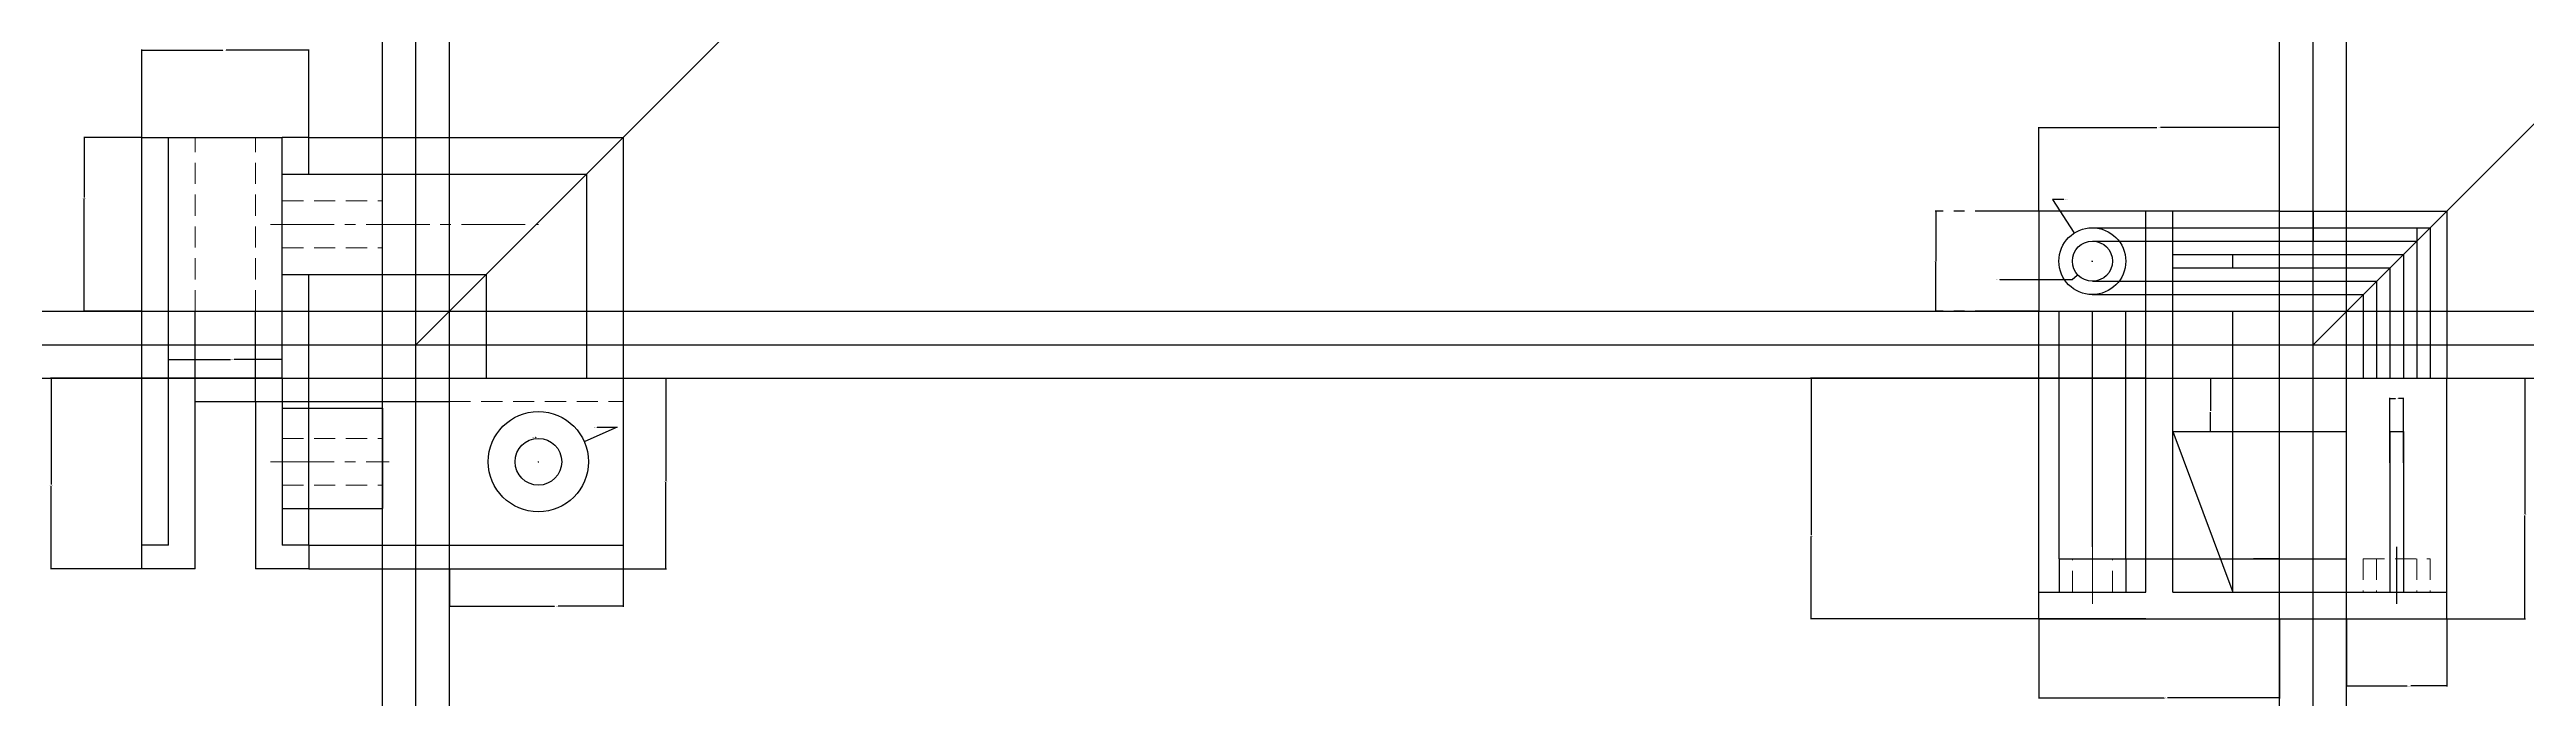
# Model space of a CAD drawing. Header units: millimetres. Extents: x 1469 to 7799, y 1414 to 1806.
# Drawn here: x 2085 to 2826, y 1504 to 1698 of the extents above; entities that cross this region are included whole.
import ezdxf

# ---------------------------------------------------------------- set-up
doc = ezdxf.new("R2010")
doc.units = ezdxf.units.MM
doc.linetypes.add('CENTER2', pattern=[28.575, 19.05, -3.175, 3.175, -3.175])
doc.linetypes.add('HIDDEN', pattern=[9.525, 6.35, -3.175])
for name, color, linetype, lineweight in [('centre line', 160, 'CENTER2', 15), ('dimension', 210, 'Continuous', 15), ('hidden line', 40, 'HIDDEN', 20)]:
    doc.layers.add(name, color=color, linetype=linetype, lineweight=lineweight)
doc.layers.add('drawing', color=7, linetype='Continuous')
doc.layers.add('porjection line', color=130, linetype='Continuous', transparency=0.8)
doc.layers.add('ref line', color=10, linetype='Continuous', transparency=0.8)
doc.styles.get("Standard").update_dxf_attribs({"font": 'arial.ttf'})
doc.dimstyles.get("Standard").update_dxf_attribs({"dimtxt": 0.18, "dimasz": 0.18, "dimexe": 0.18, "dimexo": 0.0625, "dimgap": 0.09, "dimtad": 0, "dimtih": 1, "dimtoh": 1, "dimdec": 4, "dimzin": 0, "dimdsep": 46, "dimtxsty": 'Standard', "dimcen": 0.09, "dimadec": 0, "dimazin": 0, "dimtfac": 1, "dimtdec": 4, "dimtofl": 0, "dimtmove": 0, "dimatfit": 3, "dimfxl": 1, "dimtolj": 1, "dimtzin": 0, "dimarcsym": 0})

# ---------------------------------------------------------------- blocks, each defined once
blk = doc.blocks.new('*D407')
at = {"layer": 'Defpoints', "color": 0, "transparency": 16777216}
for p in [(2154.63, 1605.61), (2120.63, 1600.05), (2154.63, 1600.05)]:
    blk.add_point(p, dxfattribs=at)
at = {"layer": 'drawing', "color": 0, "lineweight": -2, "transparency": 16777216}
for p, q in [((2120.63, 1600.11), (2120.63, 1605.79)), ((2120.81, 1605.61), (2139.17, 1605.61)), ((2154.45, 1605.61), (2140.24, 1605.61)), ((2154.63, 1600.11), (2154.63, 1605.79))]:
    blk.add_line(p, q, dxfattribs=at)
at = {"layer": 'drawing', "color": 0, "transparency": 16777216}
for points in [[(2120.81, 1605.64), (2120.81, 1605.58), (2120.63, 1605.61)], [(2154.45, 1605.64), (2154.45, 1605.58), (2154.63, 1605.61)]]:
    blk.add_solid(points, dxfattribs=at)
at = {"layer": 'drawing', "color": 0, "transparency": 16777216, "insert": (2139.71, 1605.61), "char_height": 0.18, "attachment_point": 5}
blk.add_mtext('\\A1;34.0000', dxfattribs=at)
blk = doc.blocks.new('*D390')
at = {"layer": 'Defpoints', "color": 0, "transparency": 16777216}
for p in [(2120.63, 1600.05), (2085.47, 1543.05), (2120.63, 1543.05)]:
    blk.add_point(p, dxfattribs=at)
at = {"layer": 'dimension', "color": 0, "lineweight": -2, "transparency": 16777216}
for p, q in [((2120.57, 1600.05), (2085.29, 1600.05)), ((2085.47, 1599.87), (2085.47, 1568.22)), ((2085.47, 1543.23), (2085.47, 1567.86)), ((2120.57, 1543.05), (2085.29, 1543.05))]:
    blk.add_line(p, q, dxfattribs=at)
at = {"layer": 'dimension', "color": 0, "transparency": 16777216}
for points in [[(2085.44, 1599.87), (2085.5, 1599.87), (2085.47, 1600.05)], [(2085.44, 1543.23), (2085.5, 1543.23), (2085.47, 1543.05)]]:
    blk.add_solid(points, dxfattribs=at)
at = {"layer": 'dimension', "color": 0, "transparency": 16777216, "insert": (2085.47, 1568.04), "char_height": 0.18, "attachment_point": 5}
blk.add_mtext('\\A1;57.0000', dxfattribs=at)
blk = doc.blocks.new('*D391')
at = {"layer": 'Defpoints', "color": 0, "transparency": 16777216}
for p in [(2095.42, 1672.05), (2112.63, 1672.05), (2112.63, 1620.05)]:
    blk.add_point(p, dxfattribs=at)
at = {"layer": 'dimension', "color": 0, "lineweight": -2, "transparency": 16777216}
for p, q in [((2112.57, 1672.05), (2095.24, 1672.05)), ((2095.42, 1671.87), (2095.42, 1654.06)), ((2095.42, 1620.23), (2095.42, 1653.69)), ((2112.57, 1620.05), (2095.24, 1620.05))]:
    blk.add_line(p, q, dxfattribs=at)
at = {"layer": 'dimension', "color": 0, "transparency": 16777216}
for points in [[(2095.39, 1671.87), (2095.45, 1671.87), (2095.42, 1672.05)], [(2095.39, 1620.23), (2095.45, 1620.23), (2095.42, 1620.05)]]:
    blk.add_solid(points, dxfattribs=at)
at = {"layer": 'dimension', "color": 0, "transparency": 16777216, "insert": (2095.42, 1653.87), "char_height": 0.18, "attachment_point": 5}
blk.add_mtext('\\A1;52.0000', dxfattribs=at)
blk = doc.blocks.new('*D392')
at = {"layer": 'Defpoints', "color": 0, "transparency": 16777216}
for p in [(2162.63, 1698.17), (2112.63, 1672.05), (2162.63, 1672.05)]:
    blk.add_point(p, dxfattribs=at)
at = {"layer": 'dimension', "color": 0, "lineweight": -2, "transparency": 16777216}
for p, q in [((2112.63, 1672.11), (2112.63, 1698.35)), ((2112.81, 1698.17), (2136.83, 1698.17)), ((2162.45, 1698.17), (2137.9, 1698.17)), ((2162.63, 1672.11), (2162.63, 1698.35))]:
    blk.add_line(p, q, dxfattribs=at)
at = {"layer": 'dimension', "color": 0, "transparency": 16777216}
for points in [[(2112.81, 1698.2), (2112.81, 1698.14), (2112.63, 1698.17)], [(2162.45, 1698.2), (2162.45, 1698.14), (2162.63, 1698.17)]]:
    blk.add_solid(points, dxfattribs=at)
at = {"layer": 'dimension', "color": 0, "transparency": 16777216, "insert": (2137.37, 1698.17), "char_height": 0.18, "attachment_point": 5}
blk.add_mtext('\\A1;50.0000', dxfattribs=at)
blk = doc.blocks.new('*U212')
at = {"layer": 'hidden line', "color": 0, "linetype": 'CENTER2', "transparency": 16777216}
blk.add_line((-18.5, 0), (61.64, 0), dxfattribs=at)
blk = doc.blocks.new('*U213')
at = {"layer": 'hidden line', "color": 0, "linetype": 'CENTER2', "transparency": 16777216}
blk.add_line((-18.5, 0), (17.01, 0), dxfattribs=at)
blk = doc.blocks.new('*D393')
at = {"layer": 'Defpoints', "color": 0, "transparency": 16777216}
for p in [(2256.63, 1600.05), (2256.63, 1543.05), (2269.44, 1543.05)]:
    blk.add_point(p, dxfattribs=at)
at = {"layer": 'dimension', "color": 0, "lineweight": -2, "transparency": 16777216}
for p, q in [((2256.69, 1600.05), (2269.62, 1600.05)), ((2269.44, 1599.87), (2269.44, 1569.34)), ((2269.44, 1543.23), (2269.44, 1568.98)), ((2256.69, 1543.05), (2269.62, 1543.05))]:
    blk.add_line(p, q, dxfattribs=at)
at = {"layer": 'dimension', "color": 0, "transparency": 16777216}
for points in [[(2269.41, 1599.87), (2269.47, 1599.87), (2269.44, 1600.05)], [(2269.41, 1543.23), (2269.47, 1543.23), (2269.44, 1543.05)]]:
    blk.add_solid(points, dxfattribs=at)
at = {"layer": 'dimension', "color": 0, "transparency": 16777216, "insert": (2269.44, 1569.16), "char_height": 0.18, "attachment_point": 5}
blk.add_mtext('\\A1;57.0000', dxfattribs=at)
blk = doc.blocks.new('*D394')
at = {"layer": 'Defpoints', "color": 0, "transparency": 16777216}
for p in [(2204.63, 1543.05), (2256.63, 1543.05), (2256.63, 1531.81)]:
    blk.add_point(p, dxfattribs=at)
at = {"layer": 'dimension', "color": 0, "lineweight": -2, "transparency": 16777216}
for p, q in [((2204.63, 1542.98), (2204.63, 1531.63)), ((2256.63, 1542.98), (2256.63, 1531.63)), ((2204.81, 1531.81), (2236.07, 1531.81)), ((2256.45, 1531.81), (2237.14, 1531.81))]:
    blk.add_line(p, q, dxfattribs=at)
at = {"layer": 'dimension', "color": 0, "transparency": 16777216}
for points in [[(2204.81, 1531.84), (2204.81, 1531.78), (2204.63, 1531.81)], [(2256.45, 1531.84), (2256.45, 1531.78), (2256.63, 1531.81)]]:
    blk.add_solid(points, dxfattribs=at)
at = {"layer": 'dimension', "color": 0, "transparency": 16777216, "insert": (2236.6, 1531.81), "char_height": 0.18, "attachment_point": 5}
blk.add_mtext('\\A1;52.0000', dxfattribs=at)
blk = doc.blocks.new('*D225')
at = {"layer": 'Defpoints', "color": 0, "transparency": 16777216}
for p in [(2245.01, 1581.06), (2231.27, 1575.05)]:
    blk.add_point(p, dxfattribs=at)
at = {"layer": 'dimension', "color": 0, "lineweight": -2, "transparency": 16777216}
for p, q in [((2254.88, 1585.37), (2245.18, 1581.13)), ((2248.84, 1585.37), (2254.88, 1585.37)), ((2231.18, 1575.05), (2231.36, 1575.05)), ((2231.27, 1574.96), (2231.27, 1575.14))]:
    blk.add_line(p, q, dxfattribs=at)
at = {"layer": 'dimension', "color": 0, "transparency": 16777216}
blk.add_solid([(2245.17, 1581.16), (2245.19, 1581.1), (2245.01, 1581.06)], dxfattribs=at)
at = {"layer": 'dimension', "color": 0, "transparency": 16777216, "insert": (2248.22, 1585.37), "char_height": 0.18, "attachment_point": 5}
blk.add_mtext('\\A1;R15.0000', dxfattribs=at)
blk = doc.blocks.new('*D395')
at = {"layer": 'Defpoints', "color": 0, "transparency": 16777216}
for p in [(2230.49, 1582), (2231.27, 1575.05)]:
    blk.add_point(p, dxfattribs=at)
at = {"layer": 'dimension', "color": 0, "lineweight": -2, "transparency": 16777216}
for p, q in [((2230.27, 1582.36), (2230.45, 1582.36)), ((2230.45, 1582.36), (2230.47, 1582.18)), ((2231.18, 1575.05), (2231.36, 1575.05)), ((2231.27, 1574.96), (2231.27, 1575.14))]:
    blk.add_line(p, q, dxfattribs=at)
at = {"layer": 'dimension', "color": 0, "transparency": 16777216}
blk.add_solid([(2230.5, 1582.18), (2230.44, 1582.18), (2230.49, 1582)], dxfattribs=at)
at = {"layer": 'dimension', "color": 0, "transparency": 16777216, "insert": (2229.72, 1582.36), "char_height": 0.18, "attachment_point": 5}
blk.add_mtext('\\A1;R7.0000', dxfattribs=at)
blk = doc.blocks.new('*U214')
at = {"layer": 'hidden line', "color": 0, "linetype": 'CENTER2', "transparency": 16777216}
blk.add_line((0, -8.5), (0, 8.5), dxfattribs=at)
blk = doc.blocks.new('*U215')
at = {"layer": 'ref line', "color": 0, "linetype": 'CENTER2', "transparency": 16777216}
blk.add_line((0, 8.5), (0, -8.5), dxfattribs=at)
blk = doc.blocks.new('*D377')
at = {"layer": 'Defpoints', "color": 0, "transparency": 16777216}
for p in [(2690.68, 1643.44), (2696.12, 1635.05)]:
    blk.add_point(p, dxfattribs=at)
at = {"layer": 'dimension', "color": 0, "lineweight": -2, "transparency": 16777216}
for p, q in [((2687.62, 1653.48), (2684.19, 1653.48)), ((2684.19, 1653.48), (2690.59, 1643.59)), ((2696.03, 1635.05), (2696.21, 1635.05)), ((2696.12, 1634.96), (2696.12, 1635.14))]:
    blk.add_line(p, q, dxfattribs=at)
at = {"layer": 'dimension', "color": 0, "transparency": 16777216}
blk.add_solid([(2690.61, 1643.61), (2690.56, 1643.58), (2690.68, 1643.44)], dxfattribs=at)
at = {"layer": 'dimension', "color": 0, "transparency": 16777216, "insert": (2688.24, 1653.48), "char_height": 0.18, "attachment_point": 5}
blk.add_mtext('\\A1;R10.0000', dxfattribs=at)
blk = doc.blocks.new('*D378')
at = {"layer": 'Defpoints', "color": 0, "transparency": 16777216}
for p in [(2691.73, 1631.01), (2696.17, 1635.05)]:
    blk.add_point(p, dxfattribs=at)
at = {"layer": 'dimension', "color": 0, "lineweight": -2, "transparency": 16777216}
for p, q in [((2690.13, 1629.56), (2691.6, 1630.89)), ((2696.08, 1635.05), (2696.26, 1635.05)), ((2696.17, 1634.96), (2696.17, 1635.14)), ((2668.46, 1629.56), (2690.13, 1629.56))]:
    blk.add_line(p, q, dxfattribs=at)
at = {"layer": 'dimension', "color": 0, "transparency": 16777216}
blk.add_solid([(2691.58, 1630.91), (2691.62, 1630.87), (2691.73, 1631.01)], dxfattribs=at)
at = {"layer": 'dimension', "color": 0, "transparency": 16777216, "insert": (2667.91, 1629.56), "char_height": 0.18, "attachment_point": 5}
blk.add_mtext('\\A1;R6.0000', dxfattribs=at)
blk = doc.blocks.new('*D379')
at = {"layer": 'Defpoints', "color": 0, "transparency": 16777216}
for p in [(2752.17, 1674.99), (2680.17, 1650.05), (2752.17, 1650.05)]:
    blk.add_point(p, dxfattribs=at)
at = {"layer": 'dimension', "color": 0, "lineweight": -2, "transparency": 16777216}
for p, q in [((2680.17, 1650.11), (2680.17, 1675.17)), ((2680.35, 1674.99), (2715.43, 1674.99)), ((2751.99, 1674.99), (2716.5, 1674.99)), ((2752.17, 1650.11), (2752.17, 1675.17))]:
    blk.add_line(p, q, dxfattribs=at)
at = {"layer": 'dimension', "color": 0, "transparency": 16777216}
for points in [[(2680.35, 1675.02), (2680.35, 1674.96), (2680.17, 1674.99)], [(2751.99, 1675.02), (2751.99, 1674.96), (2752.17, 1674.99)]]:
    blk.add_solid(points, dxfattribs=at)
at = {"layer": 'dimension', "color": 0, "transparency": 16777216, "insert": (2715.97, 1674.99), "char_height": 0.18, "attachment_point": 5}
blk.add_mtext('\\A1;72.0000', dxfattribs=at)
blk = doc.blocks.new('*D380')
at = {"layer": 'centre line', "color": 0, "lineweight": -2, "transparency": 16777216}
for p, q in [((2680.11, 1650.05), (2649.13, 1650.05)), ((2649.31, 1649.87), (2649.31, 1635.07)), ((2649.31, 1620.23), (2649.31, 1634.71)), ((2680.11, 1620.05), (2649.13, 1620.05))]:
    blk.add_line(p, q, dxfattribs=at)
at = {"layer": 'centre line', "color": 0, "transparency": 16777216}
for points in [[(2649.28, 1649.87), (2649.34, 1649.87), (2649.31, 1650.05)], [(2649.28, 1620.23), (2649.34, 1620.23), (2649.31, 1620.05)]]:
    blk.add_solid(points, dxfattribs=at)
at = {"layer": 'Defpoints', "color": 0, "transparency": 16777216}
for p in [(2680.17, 1650.05), (2649.31, 1620.05), (2680.17, 1620.05)]:
    blk.add_point(p, dxfattribs=at)
at = {"layer": 'centre line', "color": 0, "transparency": 16777216, "insert": (2649.31, 1634.89), "char_height": 0.18, "attachment_point": 5}
blk.add_mtext('\\A1;30.0000', dxfattribs=at)
blk = doc.blocks.new('*D381')
at = {"layer": 'Defpoints', "color": 0, "transparency": 16777216}
for p in [(2680.17, 1528.05), (2752.17, 1528.05), (2752.17, 1504.41)]:
    blk.add_point(p, dxfattribs=at)
at = {"layer": 'dimension', "color": 0, "lineweight": -2, "transparency": 16777216}
for p, q in [((2680.17, 1527.98), (2680.17, 1504.23)), ((2752.17, 1527.98), (2752.17, 1504.23)), ((2680.35, 1504.41), (2717.58, 1504.41)), ((2751.99, 1504.41), (2718.64, 1504.41))]:
    blk.add_line(p, q, dxfattribs=at)
at = {"layer": 'dimension', "color": 0, "transparency": 16777216}
for points in [[(2680.35, 1504.44), (2680.35, 1504.38), (2680.17, 1504.41)], [(2751.99, 1504.44), (2751.99, 1504.38), (2752.17, 1504.41)]]:
    blk.add_solid(points, dxfattribs=at)
at = {"layer": 'dimension', "color": 0, "transparency": 16777216, "insert": (2718.11, 1504.41), "char_height": 0.18, "attachment_point": 5}
blk.add_mtext('\\A1;72.0000', dxfattribs=at)
blk = doc.blocks.new('*D382')
at = {"layer": 'Defpoints', "color": 0, "transparency": 16777216}
for p in [(2712.17, 1600.05), (2612.04, 1528.05), (2712.17, 1528.05)]:
    blk.add_point(p, dxfattribs=at)
at = {"layer": 'dimension', "color": 0, "lineweight": -2, "transparency": 16777216}
for p, q in [((2712.11, 1600.05), (2611.86, 1600.05)), ((2612.04, 1599.87), (2612.04, 1553.05)), ((2612.04, 1528.23), (2612.04, 1552.68)), ((2712.11, 1528.05), (2611.86, 1528.05))]:
    blk.add_line(p, q, dxfattribs=at)
at = {"layer": 'dimension', "color": 0, "transparency": 16777216}
for points in [[(2612.01, 1599.87), (2612.07, 1599.87), (2612.04, 1600.05)], [(2612.01, 1528.23), (2612.07, 1528.23), (2612.04, 1528.05)]]:
    blk.add_solid(points, dxfattribs=at)
at = {"layer": 'dimension', "color": 0, "transparency": 16777216, "insert": (2612.04, 1552.86), "char_height": 0.18, "attachment_point": 5}
blk.add_mtext('\\A1;72.0000', dxfattribs=at)
blk = doc.blocks.new('*D383')
at = {"layer": 'Defpoints', "color": 0, "transparency": 16777216}
for p in [(2772.17, 1528.05), (2802.17, 1528.05), (2802.17, 1507.99)]:
    blk.add_point(p, dxfattribs=at)
at = {"layer": 'dimension', "color": 0, "lineweight": -2, "transparency": 16777216}
for p, q in [((2772.17, 1527.98), (2772.17, 1507.81)), ((2802.17, 1527.98), (2802.17, 1507.81)), ((2772.35, 1507.99), (2790.31, 1507.99)), ((2801.99, 1507.99), (2791.38, 1507.99))]:
    blk.add_line(p, q, dxfattribs=at)
at = {"layer": 'dimension', "color": 0, "transparency": 16777216}
for points in [[(2772.35, 1508.02), (2772.35, 1507.96), (2772.17, 1507.99)], [(2801.99, 1508.02), (2801.99, 1507.96), (2802.17, 1507.99)]]:
    blk.add_solid(points, dxfattribs=at)
at = {"layer": 'dimension', "color": 0, "transparency": 16777216, "insert": (2790.84, 1507.99), "char_height": 0.18, "attachment_point": 5}
blk.add_mtext('\\A1;30.0000', dxfattribs=at)
blk = doc.blocks.new('*D384')
at = {"layer": 'Defpoints', "color": 0, "transparency": 16777216}
for p in [(2802.17, 1600.05), (2802.17, 1528.05), (2825.56, 1528.05)]:
    blk.add_point(p, dxfattribs=at)
at = {"layer": 'dimension', "color": 0, "lineweight": -2, "transparency": 16777216}
for p, q in [((2802.23, 1600.05), (2825.74, 1600.05)), ((2825.56, 1599.87), (2825.56, 1559.38)), ((2825.56, 1528.23), (2825.56, 1559.01)), ((2802.23, 1528.05), (2825.74, 1528.05))]:
    blk.add_line(p, q, dxfattribs=at)
at = {"layer": 'dimension', "color": 0, "transparency": 16777216}
for points in [[(2825.53, 1599.87), (2825.59, 1599.87), (2825.56, 1600.05)], [(2825.53, 1528.23), (2825.59, 1528.23), (2825.56, 1528.05)]]:
    blk.add_solid(points, dxfattribs=at)
at = {"layer": 'dimension', "color": 0, "transparency": 16777216, "insert": (2825.56, 1559.2), "char_height": 0.18, "attachment_point": 5}
blk.add_mtext('\\A1;72.0000', dxfattribs=at)
blk = doc.blocks.new('*D385')
at = {"color": 0, "lineweight": -2, "transparency": 16777216}
for p, q in [((2785.17, 1574.75), (2785.17, 1594.13)), ((2785.35, 1593.95), (2786.79, 1593.95)), ((2788.99, 1593.95), (2787.72, 1593.95)), ((2789.17, 1574.75), (2789.17, 1594.13))]:
    blk.add_line(p, q, dxfattribs=at)
at = {"color": 0, "transparency": 16777216}
for points in [[(2785.35, 1593.98), (2785.35, 1593.92), (2785.17, 1593.95)], [(2788.99, 1593.98), (2788.99, 1593.92), (2789.17, 1593.95)]]:
    blk.add_solid(points, dxfattribs=at)
at = {"layer": 'Defpoints', "color": 0, "transparency": 16777216}
for p in [(2789.17, 1593.95), (2785.17, 1574.69), (2789.17, 1574.69)]:
    blk.add_point(p, dxfattribs=at)
at = {"color": 0, "transparency": 16777216, "insert": (2787.26, 1593.95), "char_height": 0.18, "attachment_point": 5}
blk.add_mtext('\\A1;4.0000', dxfattribs=at)
blk = doc.blocks.new('*D386')
at = {"layer": 'Defpoints', "color": 0, "transparency": 16777216}
for p in [(2752.17, 1650.05), (2752.17, 1620.05), (2762.17, 1620.05)]:
    blk.add_point(p, dxfattribs=at)
at = {"layer": 'dimension', "color": 0, "lineweight": -2, "transparency": 16777216}
for p, q in [((2752.23, 1650.05), (2762.35, 1650.05)), ((2762.17, 1649.87), (2762.17, 1641.23)), ((2762.17, 1620.23), (2762.17, 1640.86)), ((2752.23, 1620.05), (2762.35, 1620.05))]:
    blk.add_line(p, q, dxfattribs=at)
at = {"layer": 'dimension', "color": 0, "transparency": 16777216}
for points in [[(2762.14, 1649.87), (2762.2, 1649.87), (2762.17, 1650.05)], [(2762.14, 1620.23), (2762.2, 1620.23), (2762.17, 1620.05)]]:
    blk.add_solid(points, dxfattribs=at)
at = {"layer": 'dimension', "color": 0, "transparency": 16777216, "insert": (2762.17, 1641.05), "char_height": 0.18, "attachment_point": 5}
blk.add_mtext('\\A1;30.0000', dxfattribs=at)
blk = doc.blocks.new('*D387')
at = {"layer": 'Defpoints', "color": 0, "transparency": 16777216}
for p in [(2720.17, 1600.05), (2720.17, 1584.05), (2731.5, 1584.05)]:
    blk.add_point(p, dxfattribs=at)
at = {"layer": 'dimension', "color": 0, "lineweight": -2, "transparency": 16777216}
for p, q in [((2720.23, 1600.05), (2731.68, 1600.05)), ((2731.5, 1599.87), (2731.5, 1590.26)), ((2731.5, 1584.23), (2731.5, 1589.9)), ((2720.23, 1584.05), (2731.68, 1584.05))]:
    blk.add_line(p, q, dxfattribs=at)
at = {"layer": 'dimension', "color": 0, "transparency": 16777216}
for points in [[(2731.47, 1599.87), (2731.53, 1599.87), (2731.5, 1600.05)], [(2731.47, 1584.23), (2731.53, 1584.23), (2731.5, 1584.05)]]:
    blk.add_solid(points, dxfattribs=at)
at = {"layer": 'dimension', "color": 0, "transparency": 16777216, "insert": (2731.5, 1590.08), "char_height": 0.18, "attachment_point": 5}
blk.add_mtext('\\A1;16.0000', dxfattribs=at)
blk = doc.blocks.new('*D388')
at = {"layer": 'Defpoints', "color": 0, "transparency": 16777216}
for p in [(2752.17, 1546.05), (2738.17, 1536.05), (2752.17, 1536.05)]:
    blk.add_point(p, dxfattribs=at)
at = {"layer": 'dimension', "color": 0, "lineweight": -2, "transparency": 16777216}
for p, q in [((2738.17, 1536.11), (2738.17, 1546.23)), ((2738.35, 1546.05), (2743.28, 1546.05)), ((2751.99, 1546.05), (2744.33, 1546.05)), ((2752.17, 1536.11), (2752.17, 1546.23))]:
    blk.add_line(p, q, dxfattribs=at)
at = {"layer": 'dimension', "color": 0, "transparency": 16777216}
for points in [[(2738.35, 1546.08), (2738.35, 1546.02), (2738.17, 1546.05)], [(2751.99, 1546.08), (2751.99, 1546.02), (2752.17, 1546.05)]]:
    blk.add_solid(points, dxfattribs=at)
at = {"layer": 'dimension', "color": 0, "transparency": 16777216, "insert": (2743.81, 1546.05), "char_height": 0.18, "attachment_point": 5}
blk.add_mtext('\\A1;14.0000', dxfattribs=at)

msp = doc.modelspace()

# ---------------------------------------------------------------- linework, layer by layer
at = {"layer": 'drawing'}
for p, q in [((2112.6311, 1620.04556), (2112.6311, 1672.04556)), ((2112.6311, 1672.04556), (2120.6311, 1672.04556)), ((2120.6311, 1620.04556), (2120.6311, 1672.04556)), ((2120.6311, 1672.04556), (2154.6311, 1672.04556)), ((2154.6311, 1620.04556), (2154.6311, 1672.04556)), ((2162.6311, 1672.04556), (2154.6311, 1672.04556)), ((2162.6311, 1661.04556), (2162.6311, 1672.04556)), ((2154.6311, 1661.04556), (2184.6311, 1661.04556)), ((2752.16775, 1650.04556), (2680.16775, 1650.04556)), ((2680.16775, 1650.04556), (2680.16775, 1620.04556)), ((2712.16775, 1620.04556), (2712.16775, 1650.04556)), ((2720.16775, 1620.04556), (2720.16775, 1650.04556)), ((2752.16775, 1620.04556), (2752.16775, 1650.04556)), ((2154.6311, 1631.04556), (2184.6311, 1631.04556)), ((2162.6311, 1620.04556), (2162.6311, 1631.04556)), ((2720.16775, 1637.04556), (2738.16775, 1637.04556)), ((2720.16775, 1633.04556), (2738.16775, 1633.04556)), ((2738.16775, 1633.04556), (2738.16775, 1637.04556)), ((2112.6311, 1620.04556), (2120.6311, 1620.04556)), ((2120.6311, 1620.04556), (2154.6311, 1620.04556)), ((2154.6311, 1620.04556), (2162.6311, 1620.04556)), ((2162.6311, 1620.04556), (2162.6311, 1620.04556)), ((2680.16775, 1620.04556), (2752.16775, 1620.04556)), ((2120.6311, 1550.04556), (2120.6311, 1600.04556)), ((2154.6311, 1600.04556), (2120.6311, 1600.04556)), ((2154.6311, 1600.04556), (2154.6311, 1550.04556)), ((2256.6311, 1600.04556), (2256.6311, 1543.04556)), ((2712.16775, 1536.04556), (2712.16775, 1600.04556)), ((2712.16775, 1600.04556), (2720.16775, 1600.04556)), ((2720.16775, 1536.04556), (2720.16775, 1600.04556)), ((2772.16775, 1536.04556), (2772.16775, 1600.04556)), ((2772.16775, 1600.04556), (2802.16775, 1600.04556)), ((2802.16775, 1528.04556), (2802.16775, 1600.04556)), ((2128.6311, 1593.04556), (2146.6311, 1593.04556)), ((2128.6311, 1543.04556), (2128.6311, 1593.04556)), ((2146.6311, 1593.04556), (2146.6311, 1543.04556)), ((2154.6311, 1591.04556), (2184.6311, 1591.04556)), ((2184.6311, 1591.04556), (2184.6311, 1561.04556)), ((2720.16775, 1584.04556), (2738.16775, 1536.04556)), ((2785.16775, 1584.04556), (2789.16775, 1584.04556)), ((2785.16775, 1584.04556), (2785.16775, 1536.04556)), ((2789.16775, 1584.04556), (2789.16775, 1536.04556)), ((2154.6311, 1561.04556), (2184.6311, 1561.04556)), ((2120.6311, 1550.04556), (2112.6311, 1550.04556)), ((2112.6311, 1543.04556), (2112.6311, 1550.04556)), ((2162.6311, 1550.04556), (2154.6311, 1550.04556)), ((2162.6311, 1550.04556), (2162.6311, 1543.04556)), ((2204.6311, 1550.04556), (2256.6311, 1550.04556)), ((2128.6311, 1543.04556), (2112.6311, 1543.04556)), ((2162.6311, 1543.04556), (2146.6311, 1543.04556)), ((2204.6311, 1543.04556), (2256.6311, 1543.04556)), ((2686.16775, 1546.04556), (2706.16775, 1546.04556)), ((2686.16775, 1546.04556), (2686.16775, 1536.04556)), ((2706.16775, 1546.04556), (2706.16775, 1536.04556)), ((2680.16775, 1536.04556), (2712.16775, 1536.04556)), ((2680.16775, 1528.04556), (2680.16775, 1536.04556)), ((2720.16775, 1536.04556), (2752.16775, 1536.04556)), ((2752.16775, 1528.04556), (2752.16775, 1536.04556)), ((2772.16775, 1536.04556), (2802.16775, 1536.04556)), ((2772.16775, 1528.04556), (2772.16775, 1536.04556)), ((2680.16775, 1528.04556), (2752.16775, 1528.04556)), ((2772.16775, 1528.04556), (2802.16775, 1528.04556))]:
    msp.add_line(p, q, dxfattribs=at)
for centre, radius in [((2696.11537, 1635.04556), 10), ((2696.16775, 1635.04556), 6), ((2231.2706, 1575.04556), 15), ((2231.2706, 1575.04556), 7)]:
    msp.add_circle(centre, radius, dxfattribs=at)
at = {"layer": 'hidden line'}
for p, q in [((2128.6311, 1620.04556), (2128.6311, 1672.04556)), ((2146.6311, 1620.04556), (2146.6311, 1672.04556)), ((2154.6311, 1653.04556), (2184.6311, 1653.04556)), ((2154.6311, 1639.04556), (2184.6311, 1639.04556)), ((2204.6311, 1593.04556), (2256.6311, 1593.04556)), ((2154.6311, 1582.04556), (2184.6311, 1582.04556)), ((2154.6311, 1568.04556), (2184.6311, 1568.04556)), ((2690.16775, 1536.04556), (2690.16775, 1546.04556)), ((2702.16775, 1536.04556), (2702.16775, 1546.04556)), ((2777.16775, 1546.04556), (2797.16775, 1546.04556)), ((2777.16775, 1546.04556), (2777.16775, 1536.04556)), ((2781.16775, 1546.04556), (2781.16775, 1536.04556)), ((2793.16775, 1546.04556), (2793.16775, 1536.04556)), ((2797.16775, 1546.04556), (2797.16775, 1536.04556))]:
    msp.add_line(p, q, dxfattribs=at)
at = {"layer": 'porjection line'}
for p, direction in [((2184.6311, 1610.04556), (0, 1)), ((2194.6311, 1610.04556), (0, 1)), ((2204.6311, 1610.04556), (0, 1)), ((2752.16775, 1610.04556), (0, 1)), ((2762.16775, 1610.04556), (0, 1)), ((2772.16775, 1610.04556), (0, 1)), ((1567.67266, 1620.04556), (1, 0)), ((1567.67266, 1610.04556), (1, 0)), ((1567.67266, 1600.04556), (1, 0))]:
    msp.add_xline(p, direction, dxfattribs=at)
for p in [(2194.6311, 1610.04556), (2762.16775, 1610.04556)]:
    msp.add_ray(p, (0.707106781, 0.707106781), dxfattribs=at)
at = {"layer": 'ref line'}
for p, q in [((2162.6311, 1672.04556), (2256.6311, 1672.04556)), ((2256.6311, 1672.04556), (2256.6311, 1600.04556)), ((2184.6311, 1661.04556), (2245.6311, 1661.04556)), ((2245.6311, 1661.04556), (2245.6311, 1600.04556)), ((2696.11537, 1645.04556), (2797.16775, 1645.04556)), ((2752.16775, 1650.04556), (2802.16775, 1650.04556)), ((2793.16775, 1645.04556), (2793.16775, 1600.04556)), ((2797.16775, 1645.04556), (2797.16775, 1600.04556)), ((2802.16775, 1650.04556), (2802.16775, 1600.04556)), ((2696.16775, 1641.04556), (2793.16775, 1641.04556)), ((2184.6311, 1631.04556), (2215.6311, 1631.04556)), ((2215.6311, 1631.04556), (2215.6311, 1600.04556)), ((2738.16775, 1637.04556), (2789.16775, 1637.04556)), ((2738.16775, 1633.04556), (2785.16775, 1633.04556)), ((2785.16775, 1633.04556), (2785.16775, 1600.04556)), ((2789.16775, 1637.04556), (2789.16775, 1600.04556)), ((2696.11537, 1625.04556), (2777.16775, 1625.04556)), ((2696.16775, 1629.04556), (2781.16775, 1629.04556)), ((2777.16775, 1625.04556), (2777.16775, 1600.04556)), ((2781.16775, 1629.04556), (2781.16775, 1600.04556)), ((2112.6311, 1550.04556), (2112.6311, 1620.04556)), ((2120.6311, 1600.04556), (2120.6311, 1620.04556)), ((2128.6311, 1593.04556), (2128.6311, 1620.04556)), ((2146.6311, 1593.04556), (2146.6311, 1620.04556)), ((2154.6311, 1600.04556), (2154.6311, 1620.04556)), ((2162.6311, 1550.04556), (2162.6311, 1620.04556)), ((2184.6311, 1591.04556), (2184.6311, 1620.04556)), ((2680.16775, 1536.04556), (2680.16775, 1620.04556)), ((2686.16775, 1546.04556), (2686.16775, 1620.04556)), ((2696.16775, 1549.54556), (2696.16775, 1620.04556)), ((2706.16775, 1546.04556), (2706.16775, 1620.04556)), ((2712.16775, 1600.04556), (2712.16775, 1620.04556)), ((2720.16775, 1600.04556), (2720.16775, 1620.04556)), ((2738.16775, 1536.04556), (2738.16775, 1620.04556)), ((2146.6311, 1593.04556), (2204.6311, 1593.04556)), ((2720.16775, 1584.04556), (2772.16775, 1584.04556)), ((2162.6311, 1550.04556), (2204.6311, 1550.04556)), ((2162.6311, 1543.04556), (2204.6311, 1543.04556)), ((2706.16775, 1546.04556), (2772.16775, 1546.04556)), ((2738.16775, 1536.04556), (2772.16775, 1536.04556)), ((2752.16775, 1528.04556), (2772.16775, 1528.04556))]:
    msp.add_line(p, q, dxfattribs=at)

# ---------------------------------------------------------------- block references
at = {"layer": 'hidden line', "color": 85, "linetype": 'CENTER2', "true_color": 0x58ba48}
for name, p in [('*U212', (2169.6311, 1646.04556)), ('*U213', (2169.6311, 1575.04556))]:
    msp.add_blockref(name, p, dxfattribs=at)
at = {"layer": 'hidden line', "linetype": 'CENTER2'}
msp.add_blockref('*U214', (2696.16775, 1541.04556), dxfattribs=at)
at = {"layer": 'ref line', "color": 2, "linetype": 'CENTER2'}
msp.add_blockref('*U215', (2787.16775, 1541.04556), dxfattribs=at)

# ---------------------------------------------------------------- dimensions: what is measured, and where the dimension line sits
dim = msp.add_linear_dim(base=(2789.16775, 1593.95494), p1=(2785.16775, 1574.68541), p2=(2789.16775, 1574.68541), dimstyle='Standard')
dim.commit()
dim.dimension.update_dxf_attribs({"geometry": '*D385', "text_midpoint": (2787.25729, 1593.95494), "dimtype": 160})
at = {"layer": 'centre line'}
dim = msp.add_linear_dim(base=(2649.31115, 1620.04556), p1=(2680.16775, 1650.04556), p2=(2680.16775, 1620.04556), angle=90, dimstyle='Standard', dxfattribs=at)
dim.commit()
dim.dimension.update_dxf_attribs({"geometry": '*D380', "text_midpoint": (2649.31115, 1634.89248), "dimtype": 160})
at = {"layer": 'dimension'}
for base, p1, p2, picture, middle in [((2162.6311, 1698.17152), (2112.6311, 1672.04556), (2162.6311, 1672.04556), '*D392', (2137.36612, 1698.17152)), ((2752.16775, 1674.99048), (2680.16775, 1650.04556), (2752.16775, 1650.04556), '*D379', (2715.96689, 1674.99048)), ((2256.6311, 1531.80844), (2204.6311, 1543.04556), (2256.6311, 1543.04556), '*D394', (2236.60203, 1531.80844)), ((2752.16775, 1504.41477), (2680.16775, 1528.04556), (2752.16775, 1528.04556), '*D381', (2718.10877, 1504.41477)), ((2802.16775, 1507.9934), (2772.16775, 1528.04556), (2802.16775, 1528.04556), '*D383', (2790.84263, 1507.9934))]:
    dim = msp.add_linear_dim(base=base, p1=p1, p2=p2, dimstyle='Standard', dxfattribs=at)
    dim.commit()
    dim.dimension.update_dxf_attribs({"geometry": picture, "text_midpoint": middle, "dimtype": 160})
for base, p1, p2, picture, middle in [((2095.41795, 1672.04556), (2112.6311, 1620.04556), (2112.6311, 1672.04556), '*D391', (2095.41795, 1653.87361)), ((2085.46886, 1543.04556), (2120.6311, 1600.04556), (2120.6311, 1543.04556), '*D390', (2085.46886, 1568.04195)), ((2269.43935, 1543.04556), (2256.6311, 1600.04556), (2256.6311, 1543.04556), '*D393', (2269.43935, 1569.16151)), ((2612.03854, 1528.04556), (2712.16775, 1600.04556), (2712.16775, 1528.04556), '*D382', (2612.03854, 1552.86387)), ((2825.55653, 1528.04556), (2802.16775, 1600.04556), (2802.16775, 1528.04556), '*D384', (2825.55653, 1559.19529))]:
    dim = msp.add_linear_dim(base=base, p1=p1, p2=p2, angle=90, dimstyle='Standard', dxfattribs=at)
    dim.commit()
    dim.dimension.update_dxf_attribs({"geometry": picture, "text_midpoint": middle, "dimtype": 160})
for center, mpoint, picture, middle in [((2696.11537, 1635.04556), (2690.68382, 1643.44189), '*D377', (2688.23673, 1653.47868)), ((2696.16775, 1635.04556), (2691.72907, 1631.00848), '*D378', (2667.91275, 1629.55755)), ((2231.2706, 1575.04556), (2245.01342, 1581.05678), '*D225', (2248.22139, 1585.3712))]:
    dim = msp.add_radius_dim(center=center, mpoint=mpoint, dimstyle='Standard', dxfattribs=at)
    dim.commit()
    dim.dimension.update_dxf_attribs({"geometry": picture, "text_midpoint": middle, "dimtype": 164})
at = {"layer": 'dimension', "color": 6}
for base, p1, p2, picture, middle in [((2762.16775, 1620.04556), (2752.16775, 1650.04556), (2752.16775, 1620.04556), '*D386', (2762.16775, 1641.04556)), ((2731.49631, 1584.04556), (2720.16775, 1600.04556), (2720.16775, 1584.04556), '*D387', (2731.49631, 1590.0803))]:
    dim = msp.add_linear_dim(base=base, p1=p1, p2=p2, angle=90, dimstyle='Standard', dxfattribs=at)
    dim.commit()
    dim.dimension.update_dxf_attribs({"geometry": picture, "text_midpoint": middle, "dimtype": 160})
at = {"layer": 'dimension'}
dim = msp.add_radius_dim(center=(2231.2706, 1575.04556), mpoint=(2230.48643, 1582.0015), dimstyle='Standard', dxfattribs=at)
dim.commit()
dim.dimension.update_dxf_attribs({"geometry": '*D395', "text_midpoint": (2229.71665, 1582.35923)})
at = {"layer": 'dimension', "color": 6}
dim = msp.add_linear_dim(base=(2752.16775, 1546.04556), p1=(2738.16775, 1536.04556), p2=(2752.16775, 1536.04556), dimstyle='Standard', dxfattribs=at)
dim.commit()
dim.dimension.update_dxf_attribs({"geometry": '*D388', "text_midpoint": (2743.80504, 1546.04556), "dimtype": 160})
at = {"layer": 'drawing'}
dim = msp.add_linear_dim(base=(2154.6311, 1605.60649), p1=(2120.6311, 1600.04556), p2=(2154.6311, 1600.04556), dimstyle='Standard', dxfattribs=at)
dim.commit()
dim.dimension.update_dxf_attribs({"geometry": '*D407', "text_midpoint": (2139.70606, 1605.60649), "dimtype": 160})

doc.saveas('drawing.dxf')
